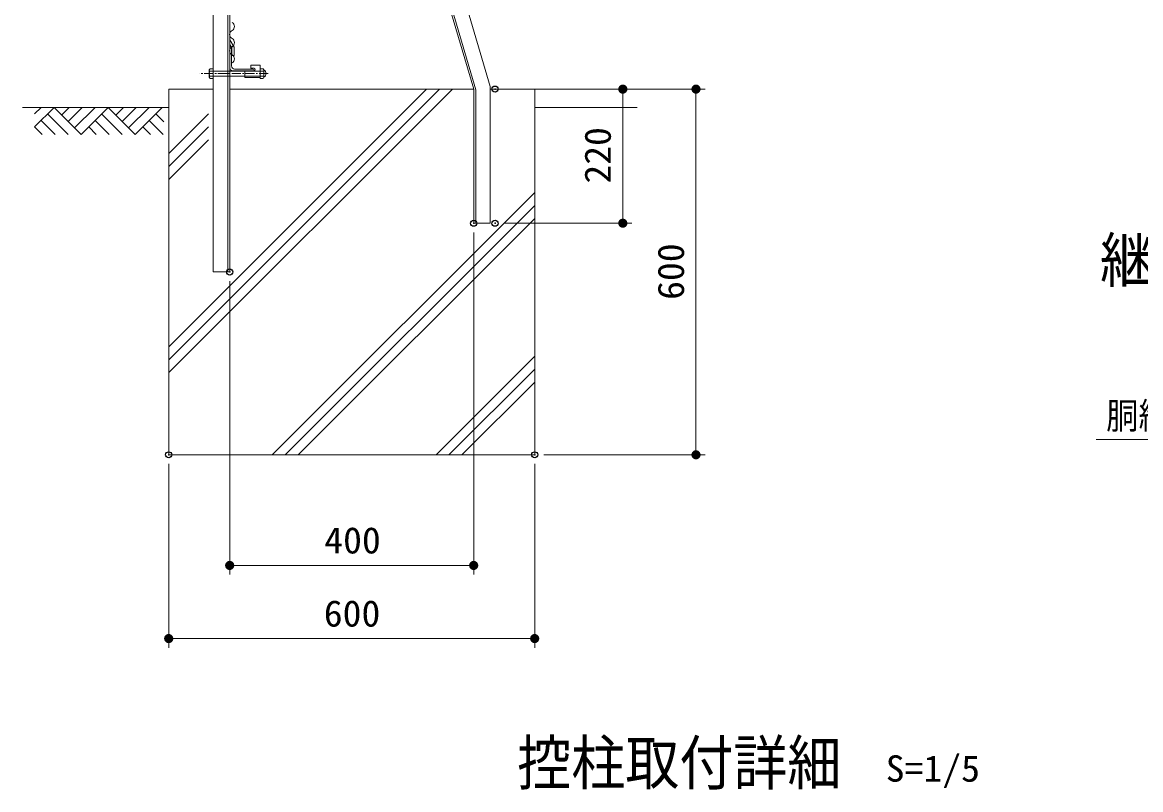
# Model space of a CAD drawing. Units: millimetres, scale not verified, with parts at other scales. Extents: x -4455 to 4455, y -3150 to 3150.
# Drawn here: x -92 to 1742, y -1701 to -442 of the extents above; entities that cross this region are included whole.
import ezdxf
from ezdxf.enums import TextEntityAlignment as Align

# ---------------------------------------------------------------- set-up
doc = ezdxf.new("R2010")
doc.units = ezdxf.units.MM
doc.header["$LTSCALE"] = 20
doc.header["$PDMODE"] = 32
doc.header["$PDSIZE"] = 10
doc.linetypes.add('DASHED', pattern=[7.5, 6, -1.5])
doc.linetypes.add('USER2', pattern=[1.125, 0.75, -0.125, 0.125, -0.125])
for name, color, linetype, lineweight in [('0-1_4基礎', 4, 'Continuous', 18), ('0-2_GL', 7, 'Continuous', 18), ('0-3_5寸法', 1, 'Continuous', 18), ('0-4_SUNPOU', 1, 'Continuous', 18), ('0-6_1部材', 3, 'Continuous', 18), ('0-7_7詳細', 3, 'Continuous', 18), ('0-9_8部品', 7, 'Continuous', 18), ('0-A_0', 1, 'Continuous', 18), ('0-C_AMI', 3, 'Continuous', 18)]:
    doc.layers.add(name, color=color, linetype=linetype, lineweight=lineweight)
doc.layers.add('0-5_DEFPOINTS', color=7, linetype='Continuous')
doc.styles.add('ＭＳ ゴシック', font='')
doc.styles.get('ＭＳ ゴシック').set_extended_font_data('MS Gothic')

# ---------------------------------------------------------------- blocks, each defined once
blk = doc.blocks.new('M1')
at = {"layer": '0-4_SUNPOU'}
blk.add_line((-5, 0), (-38.58, 0), dxfattribs=at)
for points in [[(0, 0), (-5, 0), (-4.96, 0.63)], [(0, 0), (-4.96, -0.63), (-5, 0)], [(0, 0), (-4.96, 0.63), (-4.84, 1.24)], [(0, 0), (-4.84, -1.24), (-4.96, -0.63)], [(0, 0), (-4.84, 1.24), (-4.65, 1.84)], [(0, 0), (-4.65, -1.84), (-4.84, -1.24)], [(0, 0), (-4.65, 1.84), (-4.38, 2.41)], [(0, 0), (-4.38, -2.41), (-4.65, -1.84)], [(0, 0), (-4.38, 2.41), (-4.05, 2.94)], [(0, 0), (-4.05, -2.94), (-4.38, -2.41)], [(0, 0), (-4.05, 2.94), (-3.64, 3.42)], [(0, 0), (-3.64, -3.42), (-4.05, -2.94)], [(0, 0), (-3.64, 3.42), (-3.19, 3.85)], [(0, 0), (-3.19, -3.85), (-3.64, -3.42)], [(0, 0), (-3.19, 3.85), (-2.68, 4.22)], [(0, 0), (-2.68, -4.22), (-3.19, -3.85)], [(0, 0), (-2.68, 4.22), (-2.13, 4.52)], [(0, 0), (-2.13, -4.52), (-2.68, -4.22)], [(0, 0), (-2.13, 4.52), (-1.55, 4.76)], [(0, 0), (-1.55, -4.76), (-2.13, -4.52)], [(0, 0), (-1.55, 4.76), (-0.94, 4.91)], [(0, 0), (-0.94, -4.91), (-1.55, -4.76)], [(0, 0), (-0.94, 4.91), (-0.31, 4.99)], [(0, 0), (-0.31, -4.99), (-0.94, -4.91)], [(0, 0), (-0.31, 4.99), (0.31, 4.99)], [(0, 0), (0.31, -4.99), (-0.31, -4.99)], [(0, 0), (0.31, 4.99), (0.94, 4.91)], [(0, 0), (0.94, 4.91), (1.55, 4.76)], [(0, 0), (1.55, 4.76), (2.13, 4.52)], [(0, 0), (2.13, 4.52), (2.68, 4.22)], [(0, 0), (2.68, 4.22), (3.19, 3.85)], [(0, 0), (3.19, 3.85), (3.64, 3.42)], [(0, 0), (3.64, 3.42), (4.05, 2.94)], [(0, 0), (4.05, 2.94), (4.38, 2.41)], [(0, 0), (4.38, 2.41), (4.65, 1.84)], [(0, 0), (4.65, 1.84), (4.84, 1.24)], [(0, 0), (4.84, 1.24), (4.96, 0.63)], [(0, 0), (4.96, 0.63), (5, 0)], [(0, 0), (0.94, -4.91), (0.31, -4.99)], [(0, 0), (1.55, -4.76), (0.94, -4.91)], [(0, 0), (2.13, -4.52), (1.55, -4.76)], [(0, 0), (2.68, -4.22), (2.13, -4.52)], [(0, 0), (3.19, -3.85), (2.68, -4.22)], [(0, 0), (3.64, -3.42), (3.19, -3.85)], [(0, 0), (4.05, -2.94), (3.64, -3.42)], [(0, 0), (4.38, -2.41), (4.05, -2.94)], [(0, 0), (4.65, -1.84), (4.38, -2.41)], [(0, 0), (4.84, -1.24), (4.65, -1.84)], [(0, 0), (4.96, -0.63), (4.84, -1.24)], [(0, 0), (5, 0), (4.96, -0.63)]]:
    blk.add_solid(points, dxfattribs=at)
blk = doc.blocks.new('GL-マーク')
at = {"layer": '0-A_0'}
for p, q in [((-278.75, -14.14), (-264.61, 0)), ((-278.75, -42.43), (-236.32, 0)), ((-236.32, 0), (-177.24, -59.08)), ((-203.01, 0), (-219.67, -16.66)), ((-174.73, 0), (-205.53, -30.8)), ((-146.45, 0), (-191.38, -44.94)), ((-118.16, 0), (-177.24, -59.08)), ((-118.16, 0), (-59.08, -59.08)), ((-84.85, 0), (-101.51, -16.65)), ((-56.57, 0), (-87.36, -30.8)), ((-28.28, 0), (-73.22, -44.94)), ((0, 0), (-59.08, -59.08)), ((-250.46, -14.14), (-205.53, -59.08)), ((-132.3, -14.14), (-87.37, -59.08)), ((3.33, -31.61), (-14.14, -14.14)), ((-278.75, -42.43), (-262.09, -59.08)), ((-264.61, -28.28), (-233.81, -59.08)), ((-160.59, -42.43), (-143.93, -59.08)), ((-146.44, -28.28), (-115.65, -59.08)), ((-25.77, -59.08), (-42.43, -42.43)), ((2.51, -59.08), (-28.28, -28.28))]:
    blk.add_line(p, q, dxfattribs=at)

msp = doc.modelspace()

# ---------------------------------------------------------------- linework, layer by layer
at = {"layer": '0-1_4基礎', "color": 7}
for p, q in [((148.31, -551.56), (213.31, -551.56)), ((148.31, -1151.56), (148.31, -551.56)), ((173.31, -551.56), (221.31, -551.56)), ((248.31, -551.56), (648.31, -551.56)), ((675.31, -551.56), (748.31, -551.56)), ((683.31, -551.56), (748.31, -551.56)), ((748.31, -1151.56), (748.31, -551.56)), ((148.31, -1151.56), (748.31, -1151.56))]:
    msp.add_line(p, q, dxfattribs=at)
at = {"layer": '0-1_4基礎'}
for p, q in [((148.31, -1016.69), (613.44, -551.56)), ((148.31, -995.47), (592.23, -551.56)), ((148.31, -974.26), (571.01, -551.56)), ((148.31, -657.33), (213.31, -592.33)), ((148.31, -678.54), (213.31, -613.54)), ((148.31, -699.75), (213.31, -634.75)), ((317.96, -1151.56), (748.31, -721.21)), ((339.17, -1151.56), (748.31, -742.42)), ((360.39, -1151.56), (748.31, -763.64)), ((586.53, -1151.56), (748.31, -989.77)), ((607.74, -1151.56), (748.31, -1010.99)), ((628.95, -1151.56), (748.31, -1032.2))]:
    msp.add_line(p, q, dxfattribs=at)
at = {"layer": '0-2_GL'}
for p, q in [((148.31, -581.56), (-91.6, -581.56)), ((916.6, -581.56), (748.31, -581.56)), ((865.45, -581.56), (748.31, -581.56))]:
    msp.add_line(p, q, dxfattribs=at)
at = {"layer": '0-3_5寸法'}
for p, q in [((698.31, -551.56), (907.78, -551.56)), ((698.31, -551.56), (1027.78, -551.56)), ((892.78, -551.56), (892.78, -771.56)), ((1012.78, -551.56), (1012.78, -1151.56)), ((648.31, -786.56), (648.31, -1348.07)), ((698.31, -771.56), (907.78, -771.56)), ((248.31, -866.56), (248.31, -1348.07)), ((763.31, -1151.56), (1027.78, -1151.56)), ((148.31, -1166.56), (148.31, -1468.07)), ((748.31, -1166.56), (748.31, -1468.07)), ((248.31, -1333.07), (648.31, -1333.07)), ((748.31, -1453.07), (148.31, -1453.07))]:
    msp.add_line(p, q, dxfattribs=at)
at = {"layer": '0-5_DEFPOINTS'}
for p in [(683.31, -551.56), (648.31, -771.56), (683.31, -771.56), (892.78, -771.56), (248.31, -851.56), (148.31, -1151.56), (748.31, -1151.56), (748.31, -1151.56), (1012.78, -1151.56), (648.31, -1333.07), (148.31, -1453.07)]:
    msp.add_point(p, dxfattribs=at)
at = {"layer": '0-6_1部材', "color": 7}
for p, q in [((245.31, 1307.64), (245.31, -851.56)), ((248.31, 1308.44), (248.31, -851.56)), ((258.31, 778.44), (648.31, -551.56)), ((261.81, 777.51), (651.81, -552.49)), ((285.31, 783), (675.31, -547)), ((248.31, -470.48), (255.61, -482.44)), ((248.31, -476.56), (248.31, -516.56)), ((248.31, -478.16), (251.61, -483.57)), ((248.31, -481.56), (249.31, -481.56)), ((248.31, -516.56), (248.31, -481.56)), ((251.31, -513.56), (251.31, -483.56)), ((251.61, -496.57), (251.61, -483.57)), ((255.61, -496.57), (255.61, -482.44)), ((255.61, -496.57), (251.61, -496.57)), ((288.31, -521.56), (253.31, -521.56)), ((286.31, -518.56), (256.31, -518.56)), ((273.12, -521.83), (287.87, -521.83)), ((288.31, -521.56), (288.31, -520.56)), ((675.31, -771.56), (675.31, -547)), ((648.31, -771.56), (648.31, -551.56)), ((651.81, -771.56), (651.81, -552.49)), ((648.31, -771.56), (675.31, -771.56))]:
    msp.add_line(p, q, dxfattribs=at)
msp.add_lwpolyline([(221.31, 1301.21), (221.31, -851.56), (248.31, -851.56)], dxfattribs=at)
for centre, radius, start, end in [((249.31, -483.56), 2, 0, 90), ((253.31, -516.56), 5, 180, 270), ((256.31, -513.56), 5, 180, 270), ((286.31, -520.56), 2, 0, 90)]:
    msp.add_arc(centre, radius, start, end, dxfattribs=at)
at = {"layer": '0-7_7詳細', "color": 7}
msp.add_lwpolyline([(1668.72, -1126.65), (1802.09, -1126.65), (1845.91, -1256.07)], dxfattribs=at)
at = {"layer": '0-9_8部品'}
for p, q in [((283.12, -517.33), (283.12, -512.33)), ((283.12, -512.33), (298.12, -512.33)), ((298.12, -532.33), (298.12, -512.33)), ((214.91, -520.09), (216.02, -518.17)), ((214.91, -531.93), (214.91, -520.09)), ((215.59, -522.01), (221.31, -522.01)), ((215.59, -530.01), (221.31, -530.01)), ((216.02, -518.17), (221.31, -518.17)), ((221.31, -533.85), (221.31, -518.17)), ((243.41, -522.01), (298.12, -522.01)), ((248.31, -530.01), (303.02, -530.01)), ((273.12, -532.33), (273.12, -521.83)), ((283.12, -517.33), (287.87, -517.33)), ((298.12, -518.17), (298.12, -533.85)), ((303.41, -518.17), (298.12, -518.17)), ((303.83, -522.01), (298.12, -522.01)), ((303.83, -530.01), (298.12, -530.01)), ((304.52, -520.09), (303.41, -518.17)), ((273.12, -532.33), (298.12, -532.33)), ((303.41, -533.85), (298.12, -533.85))]:
    msp.add_line(p, q, dxfattribs=at)
at = {"layer": '0-9_8部品', "color": 1, "linetype": 'USER2'}
msp.add_line((311.54, -526.01), (198.92, -526.01), dxfattribs=at)
at = {"layer": '0-9_8部品', "color": 3, "linetype": 'DASHED'}
for p, q in [((221.31, -522.01), (248.31, -522.01)), ((221.31, -530.01), (248.31, -530.01)), ((273.12, -530.33), (298.12, -530.33))]:
    msp.add_line(p, q, dxfattribs=at)
at = {"layer": '0-9_8部品'}
for points in [[(304.52, -520.09), (304.52, -531.93), (303.41, -533.85)], [(214.91, -531.93), (216.02, -533.85), (221.31, -533.85)]]:
    msp.add_lwpolyline(points, dxfattribs=at)
for centre, radius, start, end in [((217.94, -520.09), 3.03, 180, 219.3382), ((226.91, -526.01), 12, 160.52878, 199.47122), ((217.94, -531.93), 3.03, 140.6618, 180), ((287.87, -519.58), 2.25, 270, 90), ((301.49, -520.09), 3.03, 320.6618, 0), ((292.52, -526.01), 12, 340.52878, 19.47122), ((301.49, -531.93), 3.03, 0, 39.3382), ((301.36, -526.01), 6.71, 298.05542, 61.94458)]:
    msp.add_arc(centre, radius, start, end, dxfattribs=at)
at = {"layer": '0-C_AMI'}
for centre, start, end in [((255.7, -461.97), 118.07249, 241.92751), ((248.59, -448.64), 298.07249, 61.92751), ((248.59, -475.3), 298.07249, 61.92751), ((255.7, -488.64), 118.07249, 241.92751), ((248.59, -501.97), 298.07249, 61.92751)]:
    msp.add_arc(centre, 7.56, start, end, dxfattribs=at)

# ---------------------------------------------------------------- block references
at = {"layer": '0-2_GL', "xscale": 0.75, "yscale": 0.75}
msp.add_blockref('GL-マーク', (137.57, -581.56), dxfattribs=at)
at = {"layer": '0-3_5寸法', "xscale": 1.5, "yscale": 1.5}
for p, rotation in [((892.78, -551.56), 90), ((1012.78, -551.56), 90), ((892.78, -771.56), 270), ((1012.78, -1151.56), 270), ((248.31, -1333.07), 180), ((148.31, -1453.07), 180)]:
    msp.add_blockref('M1', p, dxfattribs=dict(at, rotation=rotation))
for p in [(648.31, -1333.07), (748.31, -1453.07)]:
    msp.add_blockref('M1', p, dxfattribs=at)

# ---------------------------------------------------------------- texts
at = {"layer": '0-3_5寸法', "color": 3, "style": 'ＭＳ ゴシック', "width": 1.05}
for s, p in [('220', (886.11, -706.56)), ('600', (1006.11, -897.31))]:
    msp.add_text(s, height=43.26, rotation=90, dxfattribs=at).set_placement(p, align=Align.BOTTOM_LEFT)
for s, p in [('400', (403.31, -1326.4)), ('600', (402.56, -1446.4))]:
    msp.add_text(s, height=43.26, dxfattribs=at).set_placement(p, align=Align.BOTTOM_LEFT)
at = {"layer": '0-7_7詳細', "color": 7, "style": 'ＭＳ ゴシック', "width": 0.9}
for s, p in [('継手ピース取付詳細', (1675.08, -889.72)), ('控柱取付詳細', (719.73, -1714.55))]:
    msp.add_text(s, height=72.14, dxfattribs=at).set_placement(p, align=Align.BOTTOM_LEFT)
at = {"layer": '0-7_7詳細', "style": 'ＭＳ ゴシック'}
for s, width, p in [('胴縁', 0.9, (1685.22, -1121.96)), ('S=1/5', 1.05, (1323.82, -1700.88))]:
    msp.add_text(s, height=43.26, dxfattribs=dict(at, width=width)).set_placement(p, align=Align.BOTTOM_LEFT)

doc.saveas('drawing.dxf')
